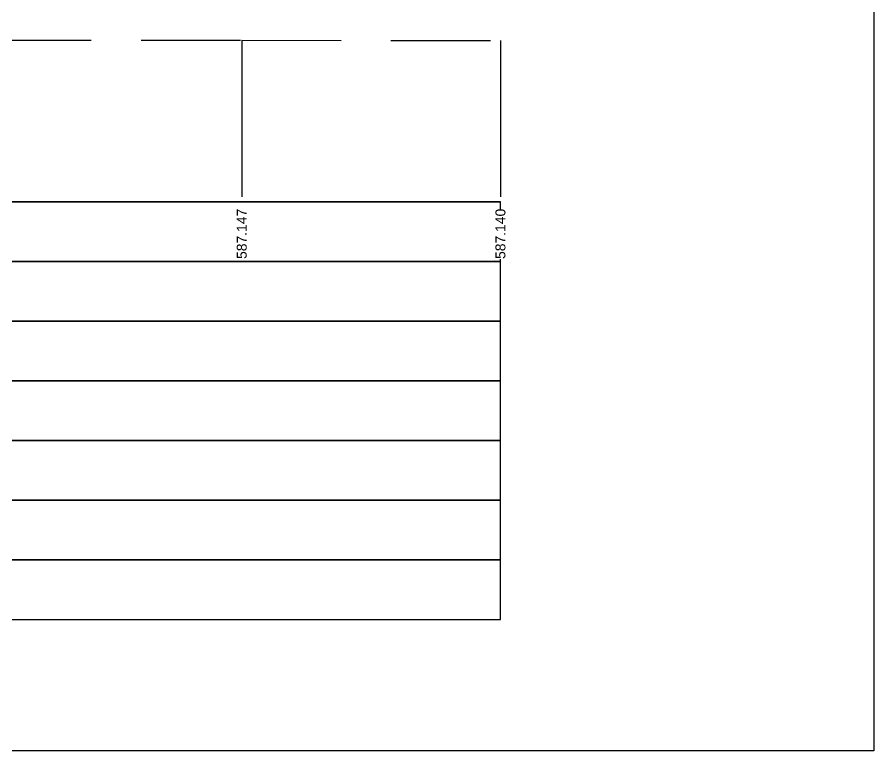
# Model space of a CAD drawing. Header units: millimetres. Extents: x 2762 to 3076, y 916 to 3305.
# Drawn here: x 2981.98 to 2999.21, y 1381.65 to 1396.4 of the extents above; entities that cross this region are included whole.
import ezdxf

# ---------------------------------------------------------------- set-up
doc = ezdxf.new("R2010")
doc.units = ezdxf.units.MM
doc.header["$LTSCALE"] = 2
doc.linetypes.add('CACHE', pattern=[9.525, 6.35, -3.175])
doc.linetypes.add('DASHED', pattern=[0.75, 0.5, -0.25])
doc.styles.add('C3D_Profil_Travers', font='romans.shx')

msp = doc.modelspace()

# ---------------------------------------------------------------- linework, layer by layer
at = {"color": 105, "linetype": 'DASHED', "lineweight": -3, "ltscale": 2}
for p, q in [((2975.475, 1395.931), (2986.502, 1395.93)), ((2986.502, 1395.93), (2991.705, 1395.924))]:
    msp.add_line(p, q, dxfattribs=at)
at = {"color": 98, "linetype": 'CACHE', "lineweight": -3}
for p, q in [((2986.502, 1395.93), (2986.502, 1392.784)), ((2991.705, 1395.924), (2991.705, 1392.784))]:
    msp.add_line(p, q, dxfattribs=at)
at = {"color": 7, "linetype": 'Continuous', "lineweight": -3}
msp.add_line((2957.704, 1392.684), (2991.706, 1392.684), dxfattribs=at)
for points in [[(2957.704, 1391.484), (2991.706, 1391.484), (2991.706, 1392.684), (2957.704, 1392.684)], [(2957.704, 1390.284), (2991.706, 1390.284), (2991.706, 1391.484), (2957.704, 1391.484)], [(2957.704, 1389.084), (2991.706, 1389.084), (2991.706, 1390.284), (2957.704, 1390.284)], [(2957.704, 1387.884), (2991.706, 1387.884), (2991.706, 1389.084), (2957.704, 1389.084)], [(2957.704, 1386.684), (2991.706, 1386.684), (2991.706, 1387.884), (2957.704, 1387.884)], [(2957.704, 1385.484), (2991.706, 1385.484), (2991.706, 1386.684), (2957.704, 1386.684)], [(2957.704, 1384.284), (2991.706, 1384.284), (2991.706, 1385.484), (2957.704, 1385.484)]]:
    msp.add_3dface(points, dxfattribs=at)

# ---------------------------------------------------------------- next in the draw order: texts
at = {"color": 7, "linetype": 'Continuous', "lineweight": -3, "char_height": 0.2, "attachment_point": 4, "rotation": 90, "style": 'C3D_Profil_Travers', "bg_fill": 3, "box_fill_scale": 1.000375, "bg_fill_color": 256, "bg_fill_true_color": 13158600, "bg_fill_transparency": 0}
for s, insert, width in [('{\\fArial|b0|i0|c0|p34;587.147}', (2986.502, 1391.534), 0.99553), ('{\\fArial|b0|i0|c0|p34;587.140}', (2991.705, 1391.534), 0.99484)]:
    msp.add_mtext(s, dxfattribs=dict(at, insert=insert, width=width))

# ---------------------------------------------------------------- next in the draw order: linework, layer by layer
msp.add_lwpolyline([(2950.215, 1411.145), (2999.215, 1411.145), (2999.215, 1381.645), (2950.215, 1381.645)], close=True)

doc.saveas('drawing.dxf')
